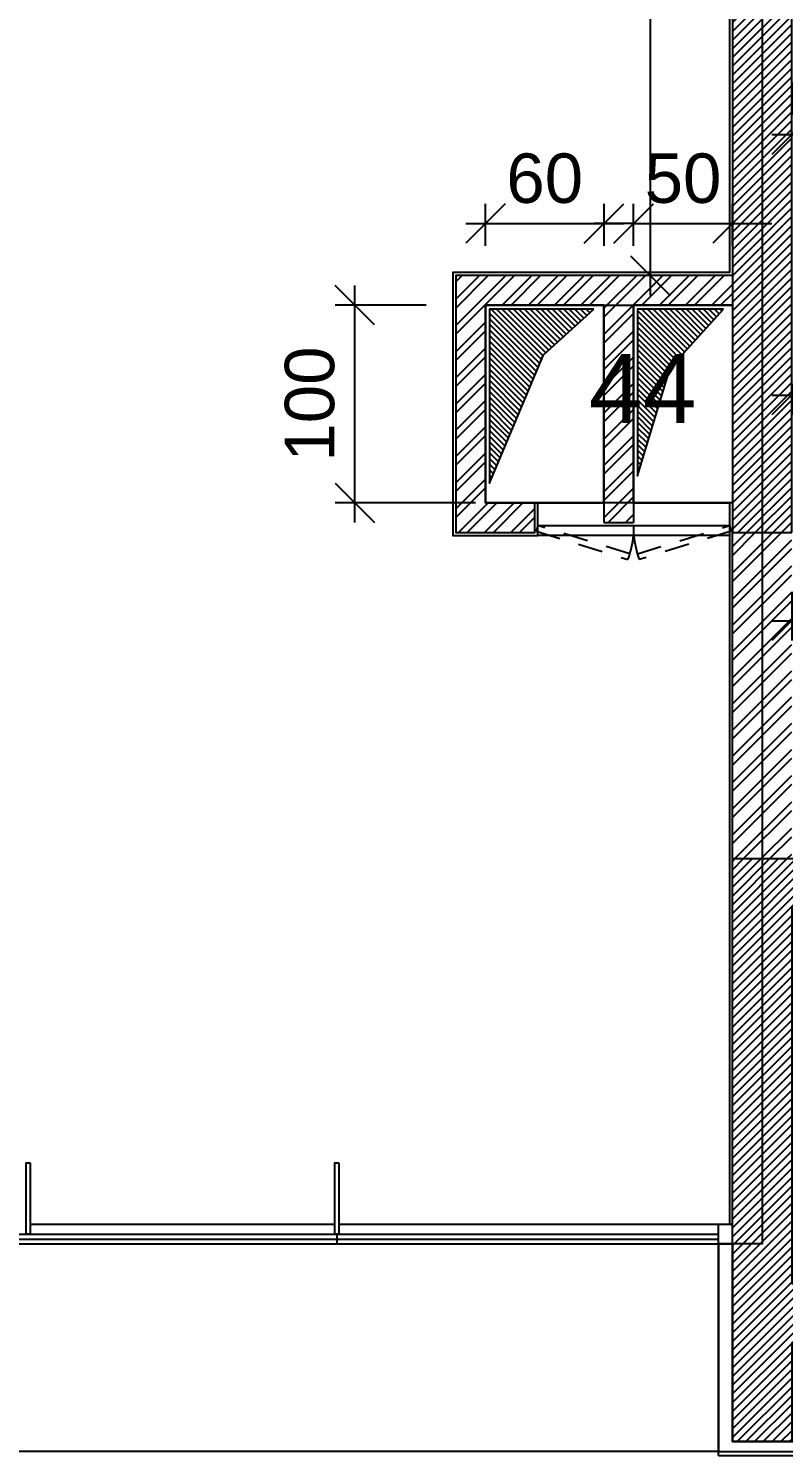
# Model space of a CAD drawing. Header units: inches. Extents: x -0.1 to 45.6, y -3.9 to 61.5.
# Drawn here: x 8.02 to 11.84, y 6.94 to 14.16 of the extents above; entities that cross this region are included whole.
import ezdxf
from ezdxf.enums import TextEntityAlignment as Align

# ---------------------------------------------------------------- set-up
doc = ezdxf.new("R2010")
doc.units = ezdxf.units.IN
doc.header["$MEASUREMENT"] = 0
doc.header["$PDMODE"] = 35
doc.header["$PDSIZE"] = 0.3
doc.linetypes.add('HIDDEN2', pattern=[0.1875, 0.125, -0.0625])
doc.layers.get('0').update_dxf_attribs({"linetype": 'CONTINUOUS'})
doc.layers.get('DEFPOINTS').update_dxf_attribs({"linetype": 'CONTINUOUS'})
for name, color, linetype in [('A-ALU', 9, 'CONTINUOUS'), ('A-AREAS', 6, 'CONTINUOUS'), ('A-AREAS-TXT', 6, 'CONTINUOUS'), ('a-dim', 3, 'CONTINUOUS'), ('A-Door', 1, 'CONTINUOUS'), ('A-HATCH-CONC', 8, 'CONTINUOUS'), ('A-HATCH-WALL', 8, 'CONTINUOUS'), ('A-PLASTER', 8, 'CONTINUOUS'), ('A-PORTE', 1, 'CONTINUOUS'), ('A-PROJECTION', 9, 'CONTINUOUS'), ('a-revetement', 1, 'CONTINUOUS'), ('a-shaft', 251, 'CONTINUOUS'), ('A-WALL', 4, 'CONTINUOUS'), ('S-1ST$0$A-SHAFT 1ST', 8, 'CONTINUOUS'), ('S-1ST$0$A-STR 1ST', 2, 'CONTINUOUS'), ('S-1ST$0$S-SLAB LIMIT 1ST', 1, 'CONTINUOUS')]:
    doc.layers.add(name, color=color, linetype=linetype)
doc.styles.add('A100-STEXT', font='ARIAL.TTF', dxfattribs={"height": 0.25})
doc.dimstyles.new('A100-DIM', dxfattribs={"dimtxt": 0.25, "dimasz": 0.2, "dimexe": 0.1, "dimexo": 0.3, "dimgap": 0.1, "dimtad": 1, "dimlfac": 100, "dimrnd": 0.5, "dimdsep": 46, "dimtxsty": 'A100-STEXT', "dimblk1": 'OBLIQUE', "dimblk2": 'OBLIQUE', "dimsah": 1, "dimcen": -0.05, "dimdle": 0.1, "dimclrd": 15, "dimclre": 15, "dimclrt": 256, "dimadec": 0, "dimazin": 0, "dimtfac": 0.28, "dimtix": 1, "dimtmove": 2, "dimatfit": 3, "dimldrblk": 'OBLIQUE', "dimfxl": 0, "dimtolj": 1, "dimarcsym": 0})
pattern_1 = [(45, (-9e-11, -0.043868), (-0.022097087, 0.022097087), [])]
pattern_2 = [(315, (-9e-11, -0.043868), (0.014142136, 0.014142136), [])]
pattern_3 = [(45, (-2e-10, -0.04382), (-0.06629126, 0.06629126), []), (45, (0.04419, -0.04382), (-0.06629126, 0.06629126), [])]

# ---------------------------------------------------------------- blocks, each defined once
blk = doc.blocks.new('_OBLIQUE')
at = {"color": 0, "linetype": 'ByBlock'}
blk.add_line((-0.5, -0.5), (0.5, 0.5), dxfattribs=at)
blk = doc.blocks.new('*D136')
at = {"layer": 'a-dim', "color": 15, "lineweight": -2}
for p, q in [((11.1626, 20.4361), (11.1626, 12.8061)), ((11.2784, 20.3361), (11.0626, 20.3361)), ((11.2784, 12.9061), (11.0626, 12.9061))]:
    blk.add_line(p, q, dxfattribs=at)
at = {"layer": 'DEFPOINTS', "color": 0}
for p in [(11.5784, 20.3361), (11.1626, 12.9061), (11.5784, 12.9061)]:
    blk.add_point(p, dxfattribs=at)
at = {"layer": 'a-dim', "color": 15, "lineweight": -2, "xscale": 0.2, "yscale": 0.2, "zscale": 0.2}
for p, rotation in [((11.1626, 20.3361), 90), ((11.1626, 12.9061), 270)]:
    blk.add_blockref('_OBLIQUE', p, dxfattribs=dict(at, rotation=rotation))
at = {"layer": 'a-dim', "insert": (10.9349, 16.6211), "char_height": 0.25, "attachment_point": 5, "rotation": 90, "style": 'A100-STEXT'}
blk.add_mtext('\\A1;743', dxfattribs=at)
blk = doc.blocks.new('*D137')
at = {"layer": 'a-dim', "color": 15, "lineweight": -2}
for p, q in [((9.6674, 11.6561), (9.6674, 12.8561)), ((10.0284, 12.7561), (9.5674, 12.7561)), ((10.2784, 11.7561), (9.5674, 11.7561))]:
    blk.add_line(p, q, dxfattribs=at)
at = {"layer": 'DEFPOINTS', "color": 0}
for p in [(9.6674, 12.7561), (10.3284, 12.7561), (10.5784, 11.7561)]:
    blk.add_point(p, dxfattribs=at)
at = {"layer": 'a-dim', "color": 15, "lineweight": -2, "xscale": 0.2, "yscale": 0.2, "zscale": 0.2}
for p, rotation in [((9.6674, 12.7561), 90), ((9.6674, 11.7561), 270)]:
    blk.add_blockref('_OBLIQUE', p, dxfattribs=dict(at, rotation=rotation))
at = {"layer": 'a-dim', "insert": (9.4397, 12.2561), "char_height": 0.25, "attachment_point": 5, "rotation": 90, "style": 'A100-STEXT'}
blk.add_mtext('\\A1;100', dxfattribs=at)
blk = doc.blocks.new('*D138')
at = {"layer": 'a-dim', "color": 15, "lineweight": -2}
for p, q in [((10.3284, 13.0561), (10.3284, 13.2695)), ((10.9284, 13.0561), (10.9284, 13.2695)), ((10.2284, 13.1695), (11.0284, 13.1695))]:
    blk.add_line(p, q, dxfattribs=at)
at = {"layer": 'DEFPOINTS', "color": 0}
for p in [(10.9284, 13.1695), (10.3284, 12.7561), (10.9284, 12.7561)]:
    blk.add_point(p, dxfattribs=at)
at = {"layer": 'a-dim', "color": 15, "lineweight": -2, "xscale": 0.2, "yscale": 0.2, "zscale": 0.2, "rotation": 180}
blk.add_blockref('_OBLIQUE', (10.3284, 13.1695), dxfattribs=at)
at = {"layer": 'a-dim', "color": 15, "lineweight": -2, "xscale": 0.2, "yscale": 0.2, "zscale": 0.2}
blk.add_blockref('_OBLIQUE', (10.9284, 13.1695), dxfattribs=at)
at = {"layer": 'a-dim', "insert": (10.6284, 13.3972), "char_height": 0.25, "attachment_point": 5, "style": 'A100-STEXT'}
blk.add_mtext('\\A1;60', dxfattribs=at)
blk = doc.blocks.new('*D139')
at = {"layer": 'a-dim', "color": 15, "lineweight": -2}
for p, q in [((11.0784, 13.0561), (11.0784, 13.2695)), ((11.5784, 13.0561), (11.5784, 13.2695)), ((11.0784, 13.1695), (10.8784, 13.1695)), ((11.0784, 13.1695), (11.5784, 13.1695)), ((11.5784, 13.1695), (11.7784, 13.1695))]:
    blk.add_line(p, q, dxfattribs=at)
at = {"layer": 'DEFPOINTS', "color": 0}
for p in [(11.5784, 13.1695), (11.0784, 12.7561), (11.5784, 12.7561)]:
    blk.add_point(p, dxfattribs=at)
at = {"layer": 'a-dim', "color": 15, "lineweight": -2, "xscale": 0.2, "yscale": 0.2, "zscale": 0.2}
blk.add_blockref('_OBLIQUE', (11.0784, 13.1695), dxfattribs=at)
at = {"layer": 'a-dim', "color": 15, "lineweight": -2, "xscale": 0.2, "yscale": 0.2, "zscale": 0.2, "rotation": 180}
blk.add_blockref('_OBLIQUE', (11.5784, 13.1695), dxfattribs=at)
at = {"layer": 'a-dim', "insert": (11.3284, 13.3972), "char_height": 0.25, "attachment_point": 5, "style": 'A100-STEXT'}
blk.add_mtext('\\A1;50', dxfattribs=at)
blk = doc.blocks.new('*D140')
at = {"layer": 'a-dim', "color": 15, "lineweight": -2}
for p, q in [((11.8784, 11.3061), (11.8784, 11.06)), ((15.4784, 11.3061), (15.4784, 11.06)), ((11.7784, 11.16), (15.5784, 11.16))]:
    blk.add_line(p, q, dxfattribs=at)
at = {"layer": 'DEFPOINTS', "color": 0}
for p in [(11.8784, 11.6061), (15.4784, 11.6061), (15.4784, 11.16)]:
    blk.add_point(p, dxfattribs=at)
at = {"layer": 'a-dim', "color": 15, "lineweight": -2, "xscale": 0.2, "yscale": 0.2, "zscale": 0.2, "rotation": 180}
blk.add_blockref('_OBLIQUE', (11.8784, 11.16), dxfattribs=at)
at = {"layer": 'a-dim', "color": 15, "lineweight": -2, "xscale": 0.2, "yscale": 0.2, "zscale": 0.2}
blk.add_blockref('_OBLIQUE', (15.4784, 11.16), dxfattribs=at)
at = {"layer": 'a-dim', "insert": (13.6784, 11.3877), "char_height": 0.25, "attachment_point": 5, "style": 'A100-STEXT'}
blk.add_mtext('\\A1;360', dxfattribs=at)
blk = doc.blocks.new('*D141')
at = {"layer": 'a-dim', "color": 15, "lineweight": -2}
for p, q in [((11.8784, 12.3579), (11.8784, 12.2012)), ((11.7784, 12.3012), (15.5784, 12.3012)), ((15.4784, 12.2079), (15.4784, 12.2012))]:
    blk.add_line(p, q, dxfattribs=at)
at = {"layer": 'DEFPOINTS', "color": 0}
for p in [(11.8784, 12.6579), (15.4784, 12.5079), (15.4784, 12.3012)]:
    blk.add_point(p, dxfattribs=at)
at = {"layer": 'a-dim', "color": 15, "lineweight": -2, "xscale": 0.2, "yscale": 0.2, "zscale": 0.2, "rotation": 180}
blk.add_blockref('_OBLIQUE', (11.8784, 12.3012), dxfattribs=at)
at = {"layer": 'a-dim', "color": 15, "lineweight": -2, "xscale": 0.2, "yscale": 0.2, "zscale": 0.2}
blk.add_blockref('_OBLIQUE', (15.4784, 12.3012), dxfattribs=at)
at = {"layer": 'a-dim', "insert": (13.6784, 12.5289), "char_height": 0.25, "attachment_point": 5, "style": 'A100-STEXT'}
blk.add_mtext('\\A1;360', dxfattribs=at)
blk = doc.blocks.new('*D240')
at = {"layer": 'a-dim', "color": 15, "lineweight": -2}
for p, q in [((11.8784, 13.8853), (11.8784, 13.7196)), ((11.7784, 13.6196), (15.5784, 13.6196)), ((15.4784, 13.5129), (15.4784, 13.5196))]:
    blk.add_line(p, q, dxfattribs=at)
at = {"layer": 'DEFPOINTS', "color": 0}
for p in [(15.4784, 13.8129), (11.8784, 13.5853), (15.4784, 13.6196)]:
    blk.add_point(p, dxfattribs=at)
at = {"layer": 'a-dim', "color": 15, "lineweight": -2, "xscale": 0.2, "yscale": 0.2, "zscale": 0.2}
for p, rotation in [((11.8784, 13.6196), 179.999999999976), ((15.4784, 13.6196), 359.999999999976)]:
    blk.add_blockref('_OBLIQUE', p, dxfattribs=dict(at, rotation=rotation))
at = {"layer": 'a-dim', "insert": (13.6784, 13.8473), "char_height": 0.25, "attachment_point": 5, "style": 'A100-STEXT'}
blk.add_mtext('\\A1;360', dxfattribs=at)

msp = doc.modelspace()

# ---------------------------------------------------------------- hatches: boundary and pattern name
at = {"layer": 'A-HATCH-CONC'}
h = msp.add_hatch(dxfattribs=at)
h.set_pattern_fill('ANSI31', color=256, scale=0.25, style=0)
h.set_pattern_definition(pattern_1)
h.paths.add_polyline_path([(15.77837, 20.11271), (15.47837, 20.11271), (15.47837, 17.50613), (11.87837, 17.50613), (11.87837, 20.11271), (11.57837, 20.11271), (11.57837, 11.60613), (11.87837, 11.60613), (11.87837, 17.20613), (15.47837, 17.20613), (15.47837, 11.60613), (15.77837, 11.60613)])
h = msp.add_hatch(dxfattribs=at)
h.set_pattern_fill('ANSI31', color=256, scale=0.25, style=0)
h.set_pattern_definition(pattern_1)
h.paths.add_polyline_path([(15.77837, 9.95613), (15.05337, 9.95613), (15.05337, 9.70613), (15.47837, 9.70613), (15.47837, 7.80613), (11.87837, 7.80613), (11.87837, 9.70613), (12.30337, 9.70613), (12.30337, 9.95613), (11.57837, 9.95613), (11.57837, 7.00613), (11.87837, 7.00613), (11.87837, 7.50613), (12.30337, 7.50613), (15.47837, 7.50613), (15.47837, 7.20613), (15.47837, 7.00613), (15.77837, 7.00613)])
at = {"layer": 'A-HATCH-WALL'}
h = msp.add_hatch(dxfattribs=at)
h.set_pattern_fill('ANSI32', color=256, scale=0.25, style=0)
h.set_pattern_definition(pattern_3)
h.paths.add_polyline_path([(11.57837, 12.90618), (10.17837, 12.90618), (10.17837, 11.60618), (10.57837, 11.60618), (10.57837, 11.75618), (10.32837, 11.75618), (10.32837, 12.75618), (10.92837, 12.75618), (10.92837, 11.65618), (11.07837, 11.65618), (11.07837, 12.75618), (11.57837, 12.75618)])
h = msp.add_hatch(dxfattribs=at)
h.set_pattern_fill('ANSI32', color=256, scale=0.25, style=0)
h.set_pattern_definition(pattern_3)
h.paths.add_polyline_path([(11.87837, 11.60618), (11.57837, 11.60618), (11.57837, 9.95618), (11.87837, 9.95618)])
at = {"layer": 'a-shaft'}
h = msp.add_hatch(dxfattribs=at)
h.set_pattern_fill('_USER', color=256, scale=0.02, angle=315, style=0, pattern_type=0)
h.set_pattern_definition(pattern_2)
h.paths.add_polyline_path([(10.62182, 12.50435), (10.87666, 12.73613), (10.34837, 12.73613), (10.34837, 11.85514)])
h = msp.add_hatch(dxfattribs=at)
h.set_pattern_fill('_USER', color=256, scale=0.02, angle=315, style=0, pattern_type=0)
h.set_pattern_definition(pattern_2)
h.paths.add_polyline_path([(11.26259, 12.43934), (11.53308, 12.73613), (11.09837, 12.73613), (11.09837, 11.89231)])

# ---------------------------------------------------------------- linework, layer by layer
at = {"layer": 'A-ALU'}
for p, q in [((4.39837, 8.05613), (11.50837, 8.05613)), ((4.39837, 8.03113), (11.50837, 8.03113)), ((9.57587, 8.05613), (9.57587, 8.00613)), ((4.39837, 8.00613), (11.50837, 8.00613))]:
    msp.add_line(p, q, dxfattribs=at)
for points in [[(8.02337, 8.41613), (8.02337, 8.05613), (8.00337, 8.05613), (8.00337, 8.41613)], [(9.58587, 8.41613), (9.58587, 8.05613), (9.56587, 8.05613), (9.56587, 8.41613)]]:
    msp.add_lwpolyline(points, close=True, dxfattribs=at)
at = {"layer": 'A-AREAS'}
for points in [[(0.00837, 20.00613), (0.44837, 20.00613), (0.44837, 18.62613), (3.85837, 18.62613), (3.85837, 20.70613), (11.94837, 20.70613), (11.94837, 18.22613), (11.65337, 18.22613), (11.65337, 17.05613), (11.72837, 17.05613), (11.72837, 8.00613), (11.50837, 8.00613), (11.50837, 6.95613), (2.03312, 6.95613), (0.00837, 6.95613)], [(11.72837, 8.00613), (11.50837, 8.00613), (11.50837, 6.95613), (15.84837, 6.95613), (19.45337, 6.95613), (19.45337, 8.00613), (19.45337, 20.70613), (15.40837, 20.70613), (15.40837, 18.22613), (11.65337, 18.22613), (11.65337, 18.22613), (11.65337, 18.22613), (11.65337, 18.22613), (11.65337, 18.22613), (11.65337, 17.05613), (11.72837, 17.05613)], [(10.32837, 12.75613), (11.57837, 12.75613), (11.57837, 11.75613), (10.32837, 11.75613)]]:
    msp.add_lwpolyline(points, close=True, dxfattribs=at)
at = {"layer": 'A-Door', "linetype": 'HIDDEN2'}
for points in [[(11.05948, 11.49808), (10.59337, 11.64113), (10.58458, 11.61245), (11.0498, 11.46967)], [(11.09726, 11.49808), (11.56337, 11.64113), (11.57215, 11.61245), (11.10694, 11.46967)]]:
    msp.add_lwpolyline(points, dxfattribs=at)
at = {"layer": 'A-PLASTER'}
for points in [[(10.77837, 20.33613), (10.77837, 20.32113), (11.56337, 20.32113), (11.56337, 12.92113), (10.16337, 12.92113), (10.16337, 11.59113), (10.59337, 11.59113), (10.59337, 11.75613), (10.57837, 11.75613)], [(11.57837, 11.75613), (11.56337, 11.75613), (11.56337, 8.10613)]]:
    msp.add_lwpolyline(points, dxfattribs=at)
at = {"layer": 'A-PORTE', "ltscale": 4}
msp.add_line((11.07837, 11.64113), (11.07837, 11.59113), dxfattribs=at)
at = {"layer": 'A-PORTE'}
msp.add_lwpolyline([(10.59337, 11.64113), (11.56337, 11.64113), (11.56337, 11.59113), (10.59337, 11.59113)], close=True, dxfattribs=at)
at = {"layer": 'A-PORTE', "ltscale": 4}
for centre, start, end in [((10.59337, 11.64113), 339.410748, 354.114012), ((11.56337, 11.64113), 185.885988, 200.589252)]:
    msp.add_arc(centre, 0.48757, start, end, dxfattribs=at)
at = {"layer": 'A-PROJECTION', "ltscale": 4}
for p, q in [((10.59337, 11.75613), (10.92837, 11.75613)), ((11.07837, 11.75613), (11.56337, 11.75613))]:
    msp.add_line(p, q, dxfattribs=at)
at = {"layer": 'A-PROJECTION'}
for p, q in [((8.02337, 8.10613), (9.56587, 8.10613)), ((9.58587, 8.10613), (11.50837, 8.10613))]:
    msp.add_line(p, q, dxfattribs=at)
at = {"layer": 'a-revetement'}
for p, q in [((11.50837, 6.93613), (11.50837, 8.10613)), ((11.50837, 8.10613), (11.57837, 8.10613)), ((11.50837, 6.93613), (15.84837, 6.93613))]:
    msp.add_line(p, q, dxfattribs=at)
at = {"layer": 'a-shaft'}
for points in [[(10.87666, 12.73613), (10.34837, 12.73613), (10.34837, 11.85514), (10.62182, 12.50435)], [(11.53308, 12.73613), (11.09837, 12.73613), (11.09837, 11.89231), (11.26259, 12.43934)]]:
    msp.add_lwpolyline(points, close=True, dxfattribs=at)
at = {"layer": 'A-WALL'}
for p, q in [((10.32837, 11.75613), (10.32837, 12.75613)), ((10.32837, 12.75613), (10.92837, 12.75613)), ((10.92837, 12.75613), (10.92837, 11.65613)), ((11.57837, 12.75613), (11.07837, 12.75613)), ((11.07837, 12.75613), (11.07837, 11.65613)), ((10.92837, 11.65613), (11.07837, 11.65613)), ((11.57837, 9.95613), (11.57837, 11.60613))]:
    msp.add_line(p, q, dxfattribs=at)
msp.add_lwpolyline([(11.57837, 12.90613), (10.17837, 12.90613), (10.17837, 11.60613), (10.57837, 11.60613), (10.57837, 11.75613), (10.32837, 11.75613)], dxfattribs=at)
at = {"layer": 'S-1ST$0$A-SHAFT 1ST'}
msp.add_line((11.57837, 12.75613), (11.07837, 12.75613), dxfattribs=at)
for points in [[(10.92837, 11.75613), (10.92837, 12.75613), (10.32837, 12.75613), (10.32837, 11.75613)], [(11.57837, 11.75613), (11.07837, 11.75613), (11.07837, 12.75613), (11.57837, 12.75613)]]:
    msp.add_lwpolyline(points, close=True, dxfattribs=at)
msp.add_lwpolyline([(11.57837, 11.75613), (11.07837, 11.75613)], dxfattribs=at)
at = {"layer": 'S-1ST$0$A-STR 1ST'}
for points in [[(11.87837, 11.60613), (11.87837, 17.20613), (15.47837, 17.20613), (15.47837, 11.60613), (15.77837, 11.60613), (15.77837, 20.63613), (15.47837, 20.63613), (15.47837, 17.50613), (11.87837, 17.50613), (11.87837, 20.63613), (11.57837, 20.63613), (11.57837, 11.60613)], [(11.87837, 9.70613), (11.87837, 7.80613), (15.47837, 7.80613), (15.47837, 9.70613), (15.05337, 9.70613), (15.05337, 9.95613), (15.77837, 9.95613), (15.77837, 7.00613), (15.47837, 7.00613), (15.47837, 7.50613), (11.87837, 7.50613), (11.87837, 7.00613), (11.57837, 7.00613), (11.57837, 9.95613), (12.30337, 9.95613), (12.30337, 9.70613)]]:
    msp.add_lwpolyline(points, close=True, dxfattribs=at)
at = {"layer": 'S-1ST$0$S-SLAB LIMIT 1ST'}
msp.add_lwpolyline([(26.70837, 22.45613), (3.92837, 22.45613), (3.92837, 19.93613), (0.07837, 19.93613), (0.07837, 7.02613), (2.02837, 7.02613), (4.32837, 7.33977), (4.32837, 8.00613), (11.57837, 8.00613), (11.57837, 7.00613), (15.77837, 7.00613), (15.77837, 7.00613), (15.77837, 8.00613), (23.02837, 8.00613)], dxfattribs=at)

# ---------------------------------------------------------------- texts
at = {"layer": 'A-AREAS-TXT', "style": 'A100-STEXT'}
msp.add_text('44', height=0.35, dxfattribs=at).set_placement((11.12391, 12.1598), align=Align.CENTER)

# ---------------------------------------------------------------- dimensions: what is measured, and where the dimension line sits
at = {"layer": 'a-dim'}
for base, p1, p2, angle, picture, middle in [((11.16263, 12.90613), (11.57837, 20.33613), (11.57837, 12.90613), 90, '*D136', (10.9349, 16.62113)), ((15.47837, 13.61957), (11.87837, 13.58534), (15.47837, 13.81292), 180, '*D240', (13.67837, 13.8473)), ((9.66735, 12.75613), (10.57837, 11.75613), (10.32837, 12.75613), 90, '*D137', (9.43971, 12.25613))]:
    dim = msp.add_linear_dim(base=base, p1=p1, p2=p2, angle=angle, dimstyle='A100-DIM', dxfattribs=at)
    dim.commit()
    dim.dimension.update_dxf_attribs({"geometry": picture, "text_midpoint": middle})
for base, p1, p2, picture, middle in [((10.92837, 13.16954), (10.32837, 12.75613), (10.92837, 12.75613), '*D138', (10.62837, 13.39718)), ((11.57837, 13.16954), (11.07837, 12.75613), (11.57837, 12.75613), '*D139', (11.32837, 13.39718)), ((15.47837, 12.30119), (11.87837, 12.65791), (15.47837, 12.50791), '*D141', (13.67837, 12.52892)), ((15.47837, 11.15996), (11.87837, 11.60613), (15.47837, 11.60613), '*D140', (13.67837, 11.38769))]:
    dim = msp.add_linear_dim(base=base, p1=p1, p2=p2, dimstyle='A100-DIM', dxfattribs=at)
    dim.commit()
    dim.dimension.update_dxf_attribs({"geometry": picture, "text_midpoint": middle})

doc.saveas('drawing.dxf')
